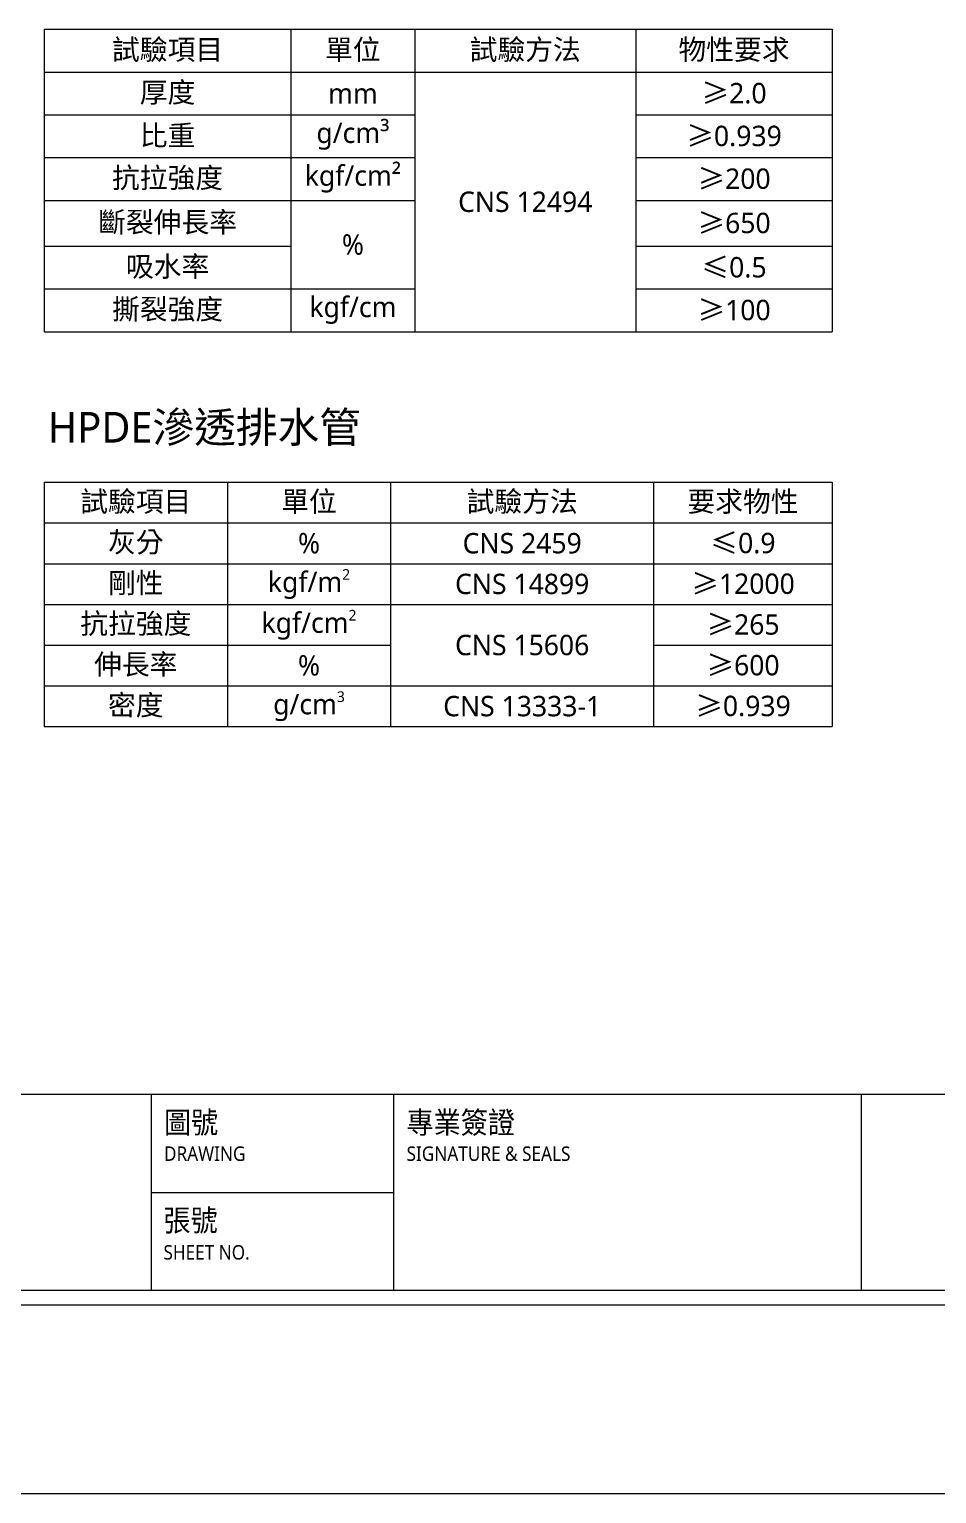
# Model space of a CAD drawing. Header units: millimetres. Extents: x 4267 to 8467, y 166 to 3136.
# Drawn here: x 6575 to 7466, y 166 to 1604 of the extents above; entities that cross this region are included whole.
import ezdxf
from ezdxf.enums import TextEntityAlignment as Align

# ---------------------------------------------------------------- set-up
doc = ezdxf.new("R2010")
doc.units = ezdxf.units.MM
doc.styles.get("Standard").update_dxf_attribs({"font": 'SimSun.ttf'})
doc.styles.add('圖框文字', font='Microsoft JhengHei.ttf')
doc.styles.add('微軟正黑體-20', font='Microsoft JhengHei.ttf', dxfattribs={"height": 20})
doc.styles.add('微軟正黑體-30', font='Microsoft JhengHei.ttf', dxfattribs={"height": 30})

msp = doc.modelspace()

# ---------------------------------------------------------------- linework, layer by layer
at = {"lineweight": 5}
for p, q in [((6589.8, 1603.7), (7363.7, 1603.7)), ((6589.8, 1603.7), (6589.8, 1306.7)), ((6832.2, 1603.7), (6832.2, 1306.7)), ((6953.7, 1603.7), (6953.7, 1306.7)), ((7170.7, 1603.7), (7170.7, 1306.7)), ((7363.7, 1603.7), (7363.7, 1306.7)), ((6589.8, 1561.7), (7363.7, 1561.7)), ((6589.8, 1519.7), (6953.7, 1519.7)), ((7170.7, 1519.7), (7363.7, 1519.7)), ((6589.8, 1477.7), (6953.7, 1477.7)), ((7170.7, 1477.7), (7363.7, 1477.7)), ((6589.8, 1435.7), (6953.7, 1435.7)), ((7170.7, 1435.7), (7363.7, 1435.7)), ((6589.8, 1390.7), (6832.2, 1390.7)), ((7170.7, 1390.7), (7363.7, 1390.7)), ((6589.8, 1348.7), (6953.7, 1348.7)), ((7170.7, 1348.7), (7363.7, 1348.7)), ((6589.8, 1306.7), (7363.7, 1306.7)), ((6589.8, 1158.9), (7363.7, 1158.9)), ((6589.8, 1158.9), (6589.8, 918.9)), ((6769.8, 1158.9), (6769.8, 918.9)), ((6930, 1158.9), (6930, 918.9)), ((7188.3, 1158.9), (7188.3, 918.9)), ((7363.7, 1158.9), (7363.7, 918.9)), ((6589.8, 1118.9), (7363.7, 1118.9)), ((6589.8, 1078.9), (7363.7, 1078.9)), ((6589.8, 1038.9), (7363.7, 1038.9)), ((6589.8, 998.9), (6930, 998.9)), ((7188.3, 998.9), (7363.7, 998.9)), ((6589.8, 958.9), (7363.7, 958.9)), ((6589.8, 918.9), (7363.7, 918.9)), ((8279.8, 557.5, 163.2), (4453.8, 557.5, 163.2)), ((6694.8, 557.5, 163.2), (6694.8, 365.3, 163.2)), ((6933, 557.5, 163.2), (6933, 365.3, 163.2)), ((7391.9, 557.5, 163.2), (7391.9, 365.3, 163.2)), ((6694.8, 461.4, 163.2), (6933, 461.4, 163.2)), ((4453.8, 365.3, 163.2), (8279.8, 365.3, 163.2)), ((8466.8, 165.5, 163.2), (4266.8, 165.5, 163.2))]:
    msp.add_line(p, q, dxfattribs=at)
at = {"color": 4, "lineweight": 5}
msp.add_line((4439.6, 351.1, 163.2), (8294, 351.1, 163.2), dxfattribs=at)

# ---------------------------------------------------------------- texts
at = {"color": 3, "lineweight": 5, "style": '圖框文字', "width": 0.91}
for s, p in [('圖號', (6707.5, 530.1, 163.2)), ('專業簽證', (6945.7, 530.1, 163.2)), ('張號', (6707, 434, 163.2))]:
    msp.add_text(s, height=21.43, dxfattribs=at).set_placement(p, align=Align.MIDDLE_LEFT)
at = {"lineweight": 5, "style": '圖框文字', "width": 0.91}
for s, height, p in [('DRAWING', 14.21, (6707.5, 499.5, 163.2)), ('SIGNATURE & SEALS', 14.212, (6945.7, 499.5, 163.2)), ('SHEET NO.', 14.21, (6707, 402.6, 163.2))]:
    msp.add_text(s, height=height, dxfattribs=at).set_placement(p, align=Align.MIDDLE_LEFT)
at = {"lineweight": 5}
for s, insert, char_height, width, attachment_point, style in [('{\\C256;試驗項目}', (6711, 1582.7), 20, 239.424, 5, '微軟正黑體-20'), ('單位', (6893, 1582.7), 20, 118.521, 5, '微軟正黑體-20'), ('試驗方法', (7062.2, 1582.7), 20, 213.977, 5, '微軟正黑體-20'), ('物性要求', (7267.2, 1582.7), 20, 190.033, 5, '微軟正黑體-20'), ('{\\C256;厚度}', (6711, 1540.7), 20, 239.424, 5, '微軟正黑體-20'), ('mm', (6893, 1540.7), 20, 118.521, 5, '微軟正黑體-20'), ('{\\fSimSun|b0|i0|c134|p2;\\C256;≥\\fMicrosoft JhengHei|b0|i0|c136|p34;2.0}', (7267.2, 1540.7), 20, 190.033, 5, '微軟正黑體-20'), ('{\\C256;比重}', (6711, 1498.7), 20, 239.424, 5, '微軟正黑體-20'), ('{\\fSimSun|b0|i0|c134|p2;\\C256;≥\\fMicrosoft JhengHei|b0|i0|c136|p34;0.939}', (7267.2, 1498.7), 20, 190.033, 5, '微軟正黑體-20'), ('{\\C256;抗拉強度}', (6711, 1456.7), 20, 239.424, 5, '微軟正黑體-20'), ('{\\C256;kgf/cm²}', (6893, 1456.7), 20, 118.521, 5, '微軟正黑體-20'), ('{\\fSimSun|b0|i0|c134|p2;\\C256;≥\\fMicrosoft JhengHei|b0|i0|c136|p34;200}', (7267.2, 1456.7), 20, 190.033, 5, '微軟正黑體-20'), ('CNS 12494', (7062.2, 1434.2), 20, 213.977, 5, '微軟正黑體-20'), ('{\\C256;斷裂伸長率}', (6711, 1413.2), 20, 239.424, 5, '微軟正黑體-20'), ('\\A1;{\\C256;%}', (6893, 1392.2), 20, 118.521, 5, '微軟正黑體-20'), ('{\\C256;吸水率}', (6711, 1369.7), 20, 239.424, 5, '微軟正黑體-20'), ('{\\fSimSun|b0|i0|c134|p2;\\C256;≤\\fMicrosoft JhengHei|b0|i0|c136|p34;0.5}', (7267.2, 1369.7), 20, 190.033, 5, '微軟正黑體-20'), ('{\\C256;撕裂強度}', (6711, 1327.7), 20, 239.424, 5, '微軟正黑體-20'), ('{\\fSimSun|b0|i0|c134|p2;\\C256;≥\\fMicrosoft JhengHei|b0|i0|c136|p34;100}', (7267.2, 1327.7), 20, 190.033, 5, '微軟正黑體-20'), ('HPDE滲透排水管', (6593.4, 1211.2), 30, 799.885, 4, '微軟正黑體-30'), ('試驗項目', (6679.8, 1138.9), 20, 172.738, 5, '微軟正黑體-20'), ('單位', (6849.9, 1138.9), 20, 152.839, 5, '微軟正黑體-20'), ('試驗方法', (7059.2, 1138.9), 20, 250.971, 5, '微軟正黑體-20'), ('要求物性', (7276, 1138.9), 20, 201.316, 5, '微軟正黑體-20'), ('灰分', (6679.8, 1098.9), 20, 172.738, 5, '微軟正黑體-20'), ('\\A1;%', (6849.9, 1098.9), 20, 152.839, 5, '微軟正黑體-20'), ('CNS 2459', (7059.2, 1098.9), 20, 250.971, 5, '微軟正黑體-20'), ('{\\fSimSun|b0|i0|c134|p2;\\C256;≤\\fMicrosoft JhengHei|b0|i0|c136|p34;0.9}', (7276, 1098.9), 20, 201.316, 5, '微軟正黑體-20'), ('剛性', (6679.8, 1058.9), 20, 172.738, 5, '微軟正黑體-20'), ('\\A1;kgf/m{\\H0.525x;\\S2^ ;}', (6849.9, 1058.9), 20, 152.839, 5, '微軟正黑體-20'), ('CNS 14899', (7059.2, 1058.9), 20, 251.521, 5, '微軟正黑體-20'), ('{\\fSimSun|b0|i0|c134|p2;≥}12000', (7276, 1058.9), 20, 201.316, 5, '微軟正黑體-20'), ('抗拉強度', (6679.8, 1018.9), 20, 172.738, 5, '微軟正黑體-20'), ('\\A1;kgf/cm{\\H0.525x;\\S2^ ;}', (6849.9, 1018.9), 20, 152.839, 5, '微軟正黑體-20'), ('{\\fSimSun|b0|i0|c134|p2;≥}265', (7276, 1018.9), 20, 201.316, 5, '微軟正黑體-20'), ('CNS 15606', (7059.2, 998.9), 20, 250.971, 5, '微軟正黑體-20'), ('伸長率', (6679.8, 978.9), 20, 172.738, 5, '微軟正黑體-20'), ('%', (6849.9, 978.9), 20, 152.839, 5, '微軟正黑體-20'), ('{\\fSimSun|b0|i0|c134|p2;≥}600', (7276, 978.9), 20, 201.316, 5, '微軟正黑體-20'), ('密度', (6679.8, 938.9), 20, 172.738, 5, '微軟正黑體-20'), ('\\A1;g/cm{\\H0.525x;\\S3^ ;}', (6849.9, 938.9), 20, 152.839, 5, '微軟正黑體-20'), ('CNS 13333-1', (7059.2, 938.9), 20, 250.971, 5, '微軟正黑體-20'), ('{\\fSimSun|b0|i0|c134|p2;≥}0.939', (7276, 938.9), 20, 201.316, 5, '微軟正黑體-20')]:
    msp.add_mtext(s, dxfattribs=dict(at, insert=insert, char_height=char_height, width=width, attachment_point=attachment_point, style=style))
at = {"lineweight": 5, "char_height": 20, "attachment_point": 5}
for s, insert, width in [('{\\fMicrosoft JhengHei|b0|i0|c136|p34;\\C256;g/cm³}', (6893, 1498.7), 118.521), ('{\\fSimSun|b0|i0|c134|p2;\\C256;≥\\fMicrosoft JhengHei|b0|i0|c136|p34;650}', (7267.2, 1413.2), 190.033), ('{\\fMicrosoft JhengHei|b0|i0|c136|p34;\\C256;kgf/cm}', (6893, 1327.7), 118.521)]:
    msp.add_mtext(s, dxfattribs=dict(at, insert=insert, width=width))

doc.saveas('drawing.dxf')
